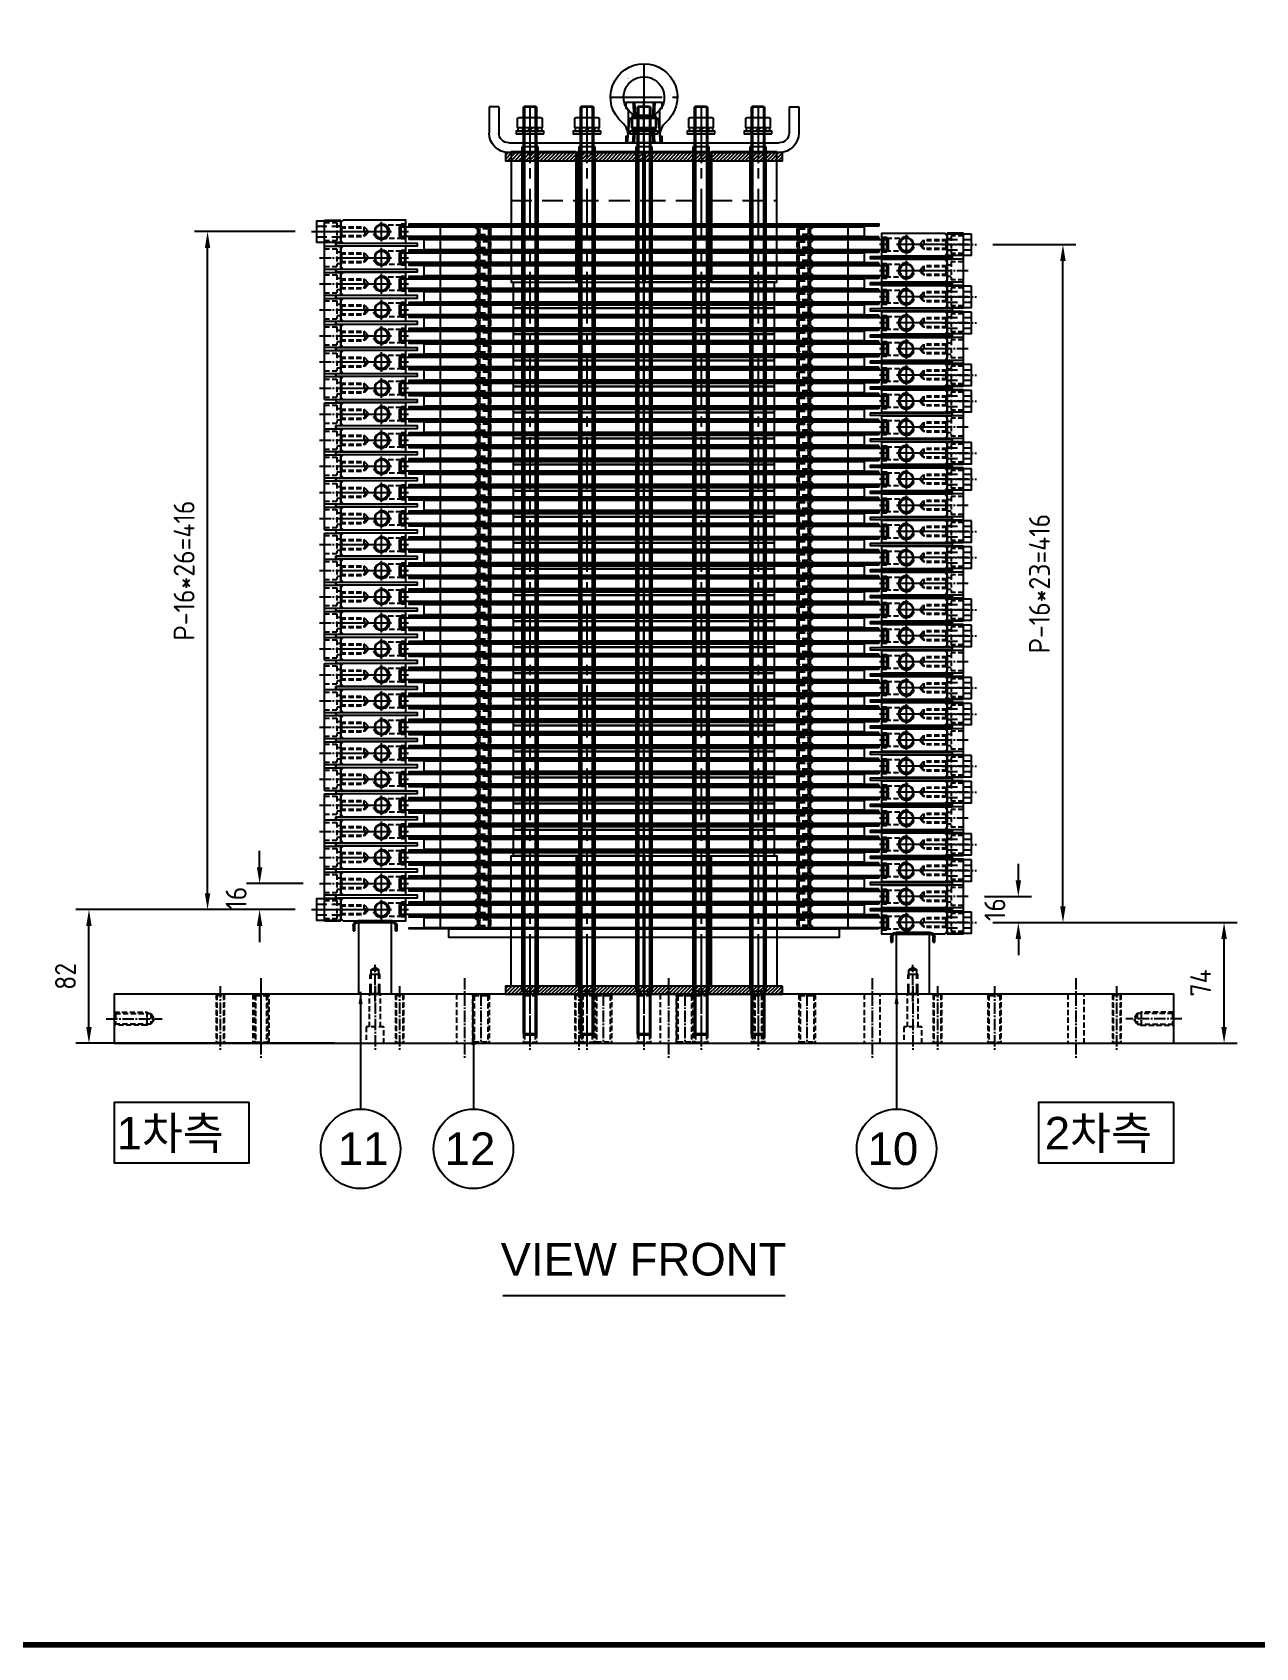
# Model space of a CAD drawing. Header units: millimetres. Extents: x 282 to 14566, y -4134 to 5341.
# Drawn here: x 2649 to 3400, y 500 to 1491 of the extents above; entities that cross this region are included whole.
import ezdxf
from ezdxf.enums import TextEntityAlignment as Align

# ---------------------------------------------------------------- set-up
doc = ezdxf.new("R2010")
doc.units = ezdxf.units.MM
for name, pattern in [('CENTER', [50.8, 31.75, -6.35, 6.35, -6.35]), ('CENTER1', [10, 7, -1, 1, -1]), ('CENTER2', [28.575, 19.05, -3.175, 3.175, -3.175]), ('HIDDEN', [9.525, 6.35, -3.175]), ('HIDDEN2', [4.7625, 3.175, -1.5875]), ('HIDDENX2', [19.05, 12.7, -6.35])]:
    doc.linetypes.add(name, pattern=pattern)
for name, color, linetype in [('______', 7, 'Continuous'), ('BOM-T', 4, 'Continuous'), ('CENTER', 1, 'CENTER'), ('FORMAT-1', 7, 'Continuous'), ('HIDDEN', 2, 'HIDDEN'), ('Text', 2, 'Continuous'), ('THIN', 3, 'Continuous')]:
    doc.layers.add(name, color=color, linetype=linetype)
doc.styles.add('arial_ttf', font='arial.ttf')
doc.styles.add('HAN', font='')
doc.styles.get("Standard").update_dxf_attribs({"font": 'ISOCP.SHX', "bigfont": 'WHGTXT.SHX'})
doc.styles.get('HAN').set_extended_font_data('GulimChe')
doc.dimstyles.new('PS-3', dxfattribs={"dimscale": 3, "dimtxt": 3.2, "dimasz": 2.5, "dimexe": 2, "dimexo": 2.5, "dimgap": 2, "dimtad": 1, "dimtoh": 1, "dimrnd": 0.05, "dimzin": 12, "dimdsep": 46, "dimtxsty": 'Standard', "dimcen": 0, "dimclrt": 2, "dimazin": 3, "dimtfac": 1, "dimtofl": 0, "dimtmove": 0, "dimatfit": 3, "dimfxl": 0, "dimtolj": 1, "dimtzin": 0, "dimarcsym": 0})
doc.dimstyles.new('PS-4', dxfattribs={"dimscale": 4, "dimtxt": 3.2, "dimasz": 2.5, "dimexe": 2, "dimexo": 2.5, "dimgap": 2, "dimtad": 1, "dimtoh": 1, "dimrnd": 0.05, "dimzin": 12, "dimdsep": 46, "dimtxsty": 'Standard', "dimcen": 0, "dimclrt": 2, "dimazin": 3, "dimtfac": 1, "dimtofl": 0, "dimtmove": 0, "dimatfit": 3, "dimfxl": 0, "dimtolj": 1, "dimtzin": 0, "dimarcsym": 0})

# ---------------------------------------------------------------- blocks, each defined once
blk = doc.blocks.new('format-2')
at = {"layer": 'FORMAT-1', "color": 7, "const_width": 0.7}
blk.add_lwpolyline([(18, 6), (18, 416), (603, 416), (603, 6)], close=True, dxfattribs=at)
at = {"style": 'HAN'}
for tag, height, p in [('MODEL-NAME', 3, (574.6, 32.53)), ('SCALE', 2.7, (509.31, 27.29)), ('PART-NAME', 3, (574.6, 27.29)), ('DRA-BY', 3, (449.22, 20.44)), ('CH-BY', 3, (465.71, 20.44)), ('APP-BY', 3, (482.2, 20.44)), ('PART-NO', 3, (574.6, 22.01)), ('관련업체명', 3, (524.09, 10.29)), ('DRA-DATE', 2.5, (449.22, 8.48)), ('CH-DATE', 2.5, (465.71, 8.48)), ('APP-DATE', 2.5, (482.2, 8.48))]:
    blk.add_attdef(tag, text='', height=height, dxfattribs=at).set_placement(p, align=Align.MIDDLE_CENTER)
blk = doc.blocks.new('*D77')
at = {"color": 0, "lineweight": -2}
for p, q in [((2810.29, 953.17), (2675.78, 953.17)), ((2683.78, 881.17), (2683.78, 943.17)), ((2834.29, 871.17), (2675.78, 871.17))]:
    blk.add_line(p, q, dxfattribs=at)
at = {"color": 0}
for points in [[(2682.12, 943.17), (2685.45, 943.17), (2683.78, 953.17)], [(2682.12, 881.17), (2685.45, 881.17), (2683.78, 871.17)]]:
    blk.add_solid(points, dxfattribs=at)
at = {"layer": 'DEFPOINTS', "color": 0}
for p in [(2683.78, 953.17), (2820.29, 953.17), (2844.29, 871.17)]:
    blk.add_point(p, dxfattribs=at)
at = {"color": 2, "insert": (2669.38, 912.17), "char_height": 12.8, "attachment_point": 5, "rotation": 90}
blk.add_mtext('\\A1;82', dxfattribs=at)
blk = doc.blocks.new('*D78')
at = {"color": 0, "lineweight": -2}
for p, q in [((2788.49, 979.17), (2788.49, 989.17)), ((2815.29, 969.17), (2780.49, 969.17)), ((2810.29, 953.17), (2780.49, 953.17)), ((2788.49, 943.17), (2788.49, 933.17))]:
    blk.add_line(p, q, dxfattribs=at)
at = {"color": 0}
for points in [[(2786.82, 979.17), (2790.16, 979.17), (2788.49, 969.17)], [(2786.82, 943.17), (2790.16, 943.17), (2788.49, 953.17)]]:
    blk.add_solid(points, dxfattribs=at)
at = {"layer": 'DEFPOINTS', "color": 0}
for p in [(2788.49, 969.17), (2825.29, 969.17), (2820.29, 953.17)]:
    blk.add_point(p, dxfattribs=at)
at = {"color": 2, "insert": (2774.09, 960.17), "char_height": 12.8, "attachment_point": 5, "rotation": 90}
blk.add_mtext('\\A1;16', dxfattribs=at)
blk = doc.blocks.new('*D79')
at = {"color": 0, "lineweight": -2}
for p, q in [((2810.29, 1369.17), (2748.56, 1369.17)), ((2756.56, 963.17), (2756.56, 1359.17)), ((2810.29, 953.17), (2748.56, 953.17))]:
    blk.add_line(p, q, dxfattribs=at)
at = {"color": 0}
for points in [[(2754.89, 1359.17), (2758.23, 1359.17), (2756.56, 1369.17)], [(2754.89, 963.17), (2758.23, 963.17), (2756.56, 953.17)]]:
    blk.add_solid(points, dxfattribs=at)
at = {"layer": 'DEFPOINTS', "color": 0}
for p in [(2756.56, 1369.17), (2820.29, 1369.17), (2820.29, 953.17)]:
    blk.add_point(p, dxfattribs=at)
at = {"color": 2, "insert": (2742.16, 1161.17), "char_height": 12.8, "attachment_point": 5, "rotation": 90}
blk.add_mtext('\\A1;P-16*26=416', dxfattribs=at)
blk = doc.blocks.new('*D80')
at = {"color": 0, "lineweight": -2}
for p, q in [((3238.29, 945.17), (3388.21, 945.17)), ((3380.21, 881.17), (3380.21, 935.17)), ((3214.29, 871.17), (3388.21, 871.17))]:
    blk.add_line(p, q, dxfattribs=at)
at = {"color": 0}
for points in [[(3378.54, 935.17), (3381.88, 935.17), (3380.21, 945.17)], [(3378.54, 881.17), (3381.88, 881.17), (3380.21, 871.17)]]:
    blk.add_solid(points, dxfattribs=at)
at = {"layer": 'DEFPOINTS', "color": 0}
for p in [(3228.29, 945.17), (3380.21, 945.17), (3204.29, 871.17)]:
    blk.add_point(p, dxfattribs=at)
at = {"color": 2, "insert": (3365.81, 908.17), "char_height": 12.8, "attachment_point": 5, "rotation": 90}
blk.add_mtext('\\A1;74', dxfattribs=at)
blk = doc.blocks.new('*D81')
at = {"color": 0, "lineweight": -2}
for p, q in [((3253.98, 971.17), (3253.98, 981.17)), ((3233.29, 961.17), (3261.98, 961.17)), ((3238.29, 945.17), (3261.98, 945.17)), ((3253.98, 935.17), (3253.98, 925.17))]:
    blk.add_line(p, q, dxfattribs=at)
at = {"color": 0}
for points in [[(3252.31, 971.17), (3255.64, 971.17), (3253.98, 961.17)], [(3252.31, 935.17), (3255.64, 935.17), (3253.98, 945.17)]]:
    blk.add_solid(points, dxfattribs=at)
at = {"layer": 'DEFPOINTS', "color": 0}
for p in [(3223.29, 961.17), (3253.98, 961.17), (3228.29, 945.17)]:
    blk.add_point(p, dxfattribs=at)
at = {"color": 2, "insert": (3239.58, 953.17), "char_height": 12.8, "attachment_point": 5, "rotation": 90}
blk.add_mtext('\\A1;16', dxfattribs=at)
blk = doc.blocks.new('*D82')
at = {"color": 0, "lineweight": -2}
for p, q in [((3238.29, 1361.17), (3289.35, 1361.17)), ((3281.35, 955.17), (3281.35, 1351.17)), ((3238.29, 945.17), (3289.35, 945.17))]:
    blk.add_line(p, q, dxfattribs=at)
at = {"color": 0}
for points in [[(3279.68, 1351.17), (3283.02, 1351.17), (3281.35, 1361.17)], [(3279.68, 955.17), (3283.02, 955.17), (3281.35, 945.17)]]:
    blk.add_solid(points, dxfattribs=at)
at = {"layer": 'DEFPOINTS', "color": 0}
for p in [(3228.29, 1361.17), (3281.35, 1361.17), (3228.29, 945.17)]:
    blk.add_point(p, dxfattribs=at)
at = {"color": 2, "insert": (3266.95, 1153.17), "char_height": 12.8, "attachment_point": 5, "rotation": 90}
blk.add_mtext('\\A1;P-16*23=416', dxfattribs=at)
blk = doc.blocks.new('A$C17942F14')
at = {"color": 1}
for p, q in [((-282, 6), (-282, 0)), ((-260.01, 6), (-260.01, 0)), ((-10, 6), (-10, 0))]:
    blk.add_line(p, q, dxfattribs=at)
at = {"color": 1, "linetype": 'CENTER2'}
blk.add_line((-135, 9), (-135, -3), dxfattribs=at)
at = {"color": 1}
blk.add_lwpolyline([(-285, 6), (0, 6), (0, 0), (-285, 0)], close=True, dxfattribs=at)
at = {"color": 2, "linetype": 'HIDDEN2'}
for points in [[(-239, 0), (-237, 2), (-237, 4), (-239, 6)], [(-31, 0), (-33, 2), (-33, 4), (-31, 6)]]:
    blk.add_lwpolyline(points, dxfattribs=at)
blk = doc.blocks.new('A$C41972801')
at = {"color": 2, "linetype": 'HIDDEN2'}
for p, q in [((-3, 40), (-3, 25.8)), ((-2.4, 40), (-2.4, 25)), ((2.4, 40), (2.4, 25)), ((3, 40), (3, 25.8)), ((-3, 25.8), (3, 25.8)), ((-2.4, 25.41), (-3, 25.8)), ((2.4, 25), (-2.4, 25)), ((0, 23), (-2.4, 25)), ((2.4, 25), (0, 23)), ((2.4, 25.41), (3, 25.8)), ((-4, 3), (-4, 15)), ((4, 15), (4, 3)), ((-4.5, 0), (-4.5, 3)), ((-4.5, 3), (-4, 3)), ((4, 3), (4.5, 3)), ((4.5, 0), (4.5, 3))]:
    blk.add_line(p, q, dxfattribs=at)
at = {"color": 1, "linetype": 'CENTER'}
blk.add_line((0, 41.66), (0, -1.57), dxfattribs=at)
at = {"color": 1}
for p, q in [((-4, 3), (-4, 0)), ((4, 3), (-4, 3)), ((3.1, 4), (-3.1, 4)), ((-3.1, 4), (-3.1, 3)), ((3.1, 4), (3.1, 3)), ((4, 3), (4, 0))]:
    blk.add_line(p, q, dxfattribs=at)
blk.add_lwpolyline([(7, 38.5), (7, 0), (-7, 0), (-7, 38.5), (-5.5, 40), (5.5, 40)], close=True, dxfattribs=at)
at = {"color": 2}
for points in [[(3, 40), (-3, 40)], [(3, 40), (2.4, 39.4), (-2.4, 39.4), (-3, 40)]]:
    blk.add_lwpolyline(points, dxfattribs=at)
blk.add_circle((0, 15), 4.37)
at = {"color": 1}
blk.add_circle((0, 15), 4, dxfattribs=at)
at = {"layer": 'CENTER'}
for p, q in [((0, 21.08), (0, 8.92)), ((6.08, 15), (-6.08, 15))]:
    blk.add_line(p, q, dxfattribs=at)
at = {"layer": 'THIN'}
blk.add_arc((0, 15), 4.86, 165, 75, dxfattribs=at)
blk = doc.blocks.new('A$C1FA252AE')
at = {"color": 2, "linetype": 'HIDDEN2'}
for points in [[(-95.7, 6), (-100.3, 6, 0.414214), (-102, 4.3), (-102, 1.7, 0.414214), (-100.3, 0), (-95.7, 0, 0.414214), (-94, 1.7), (-94, 4.3, 0.414214)], [(-95.7, 4.8), (-100.3, 4.8, 0.414214), (-100.8, 4.3), (-100.8, 1.7, 0.414214), (-100.3, 1.2), (-95.7, 1.2, 0.414214), (-95.2, 1.7), (-95.2, 4.3, 0.414214)], [(95.7, 6), (100.3, 6, -0.414214), (102, 4.3), (102, 1.7, -0.414214), (100.3, 0), (95.7, 0, -0.414214), (94, 1.7), (94, 4.3, -0.414214)], [(95.7, 4.8), (100.3, 4.8, -0.414214), (100.8, 4.3), (100.8, 1.7, -0.414214), (100.3, 1.2), (95.7, 1.2, -0.414214), (95.2, 1.7), (95.2, 4.3, -0.414214)]]:
    blk.add_lwpolyline(points, format="xyb", close=True, dxfattribs=at)
at = {"rotation": 270}
blk.add_blockref('A$C41972801', (146, 3), dxfattribs=at)
at = {"xscale": -1}
blk.add_blockref('A$C17942F14', (-135, 0), dxfattribs=at)
blk = doc.blocks.new('A$C5B4D3F0B')
at = {"color": 2, "linetype": 'HIDDEN'}
for p, q in [((-86.5, 0), (-86.5, -0.25)), ((86.5, 0), (86.5, -0.25))]:
    blk.add_line(p, q, dxfattribs=at)
at = {"color": 1, "linetype": 'CENTER1'}
blk.add_line((0, -5.25), (0, 5), dxfattribs=at)
at = {"color": 3}
blk.add_lwpolyline([(-144, -0.25), (144, -0.25), (144, 0), (-144, 0), (-144, -0.25)], dxfattribs=at)
blk = doc.blocks.new('A$C15F01352')
for name, p in [('A$C5B4D3F0B', (-161, 4.75)), ('A$C5B4D3F0B', (-161, 4.5)), ('A$C5B4D3F0B', (-161, 4.25)), ('A$C5B4D3F0B', (-161, 4)), ('A$C5B4D3F0B', (-161, 3.75)), ('A$C5B4D3F0B', (-161, 3.5)), ('A$C5B4D3F0B', (-161, -3.75)), ('A$C5B4D3F0B', (-161, -4)), ('A$C5B4D3F0B', (-161, -4.25)), ('A$C5B4D3F0B', (-161, -4.5)), ('A$C1FA252AE', (-161, -3))]:
    blk.add_blockref(name, p)
at = {"xscale": -1, "rotation": 180}
for p in [(-161, -3.5), (-161, -3.75)]:
    blk.add_blockref('A$C5B4D3F0B', p, dxfattribs=at)
at = {"xscale": -1}
blk.add_blockref('A$C1FA252AE', (-161, -11), dxfattribs=at)
blk = doc.blocks.new('VSRE5YDR6U6FT7')
at = {"layer": '______'}
for p, q in [((-69797.79, -60918.03), (-69789.79, -60918.28)), ((-69772.79, -60918.03), (-69780.79, -60918.28)), ((-69797.79, -60929.47), (-69789.79, -60929.22)), ((-69772.79, -60929.47), (-69780.79, -60929.22))]:
    blk.add_line(p, q, dxfattribs=at)
for points in [[(-69792.29, -60933.25, 0.414214), (-69793.79, -60934.75), (-69797.79, -60934.75), (-69797.79, -60912.75), (-69793.79, -60912.75, 0.414214), (-69792.29, -60914.25), (-69778.29, -60914.25, 0.414214), (-69776.79, -60912.75), (-69772.79, -60912.75), (-69772.79, -60934.75), (-69776.79, -60934.75, 0.414214), (-69778.29, -60933.25)], [(-69789.54, -60930.75, -0.414214), (-69789.79, -60930.5), (-69789.79, -60917, -0.414214), (-69789.54, -60916.75), (-69781.04, -60916.75, -0.414214), (-69780.79, -60917), (-69780.79, -60930.5, -0.414214), (-69781.04, -60930.75)]]:
    blk.add_lwpolyline(points, format="xyb", close=True, dxfattribs=at)
at = {"layer": 'CENTER'}
blk.add_lwpolyline([(-69797.79, -60923.75), (-69789.79, -60923.75), (-69780.79, -60923.75), (-69772.79, -60923.75)], dxfattribs=at)
at = {"layer": 'THIN'}
for p, q in [((-69797.79, -60917.17), (-69789.79, -60917.42)), ((-69772.79, -60917.17), (-69780.79, -60917.42)), ((-69797.79, -60930.33), (-69789.79, -60930.08)), ((-69772.79, -60930.33), (-69780.79, -60930.08))]:
    blk.add_line(p, q, dxfattribs=at)
blk = doc.blocks.new('A$C494540A3')
blk.add_line((-8.69, 15), (8.69, 15))
blk.add_lwpolyline([(9.67, 3.79, -0.220964), (13.22, 12.33, 2.735622), (-13.22, 12.33, -0.220964), (-9.67, 3.79)], format="xyb")
blk.add_lwpolyline([(5, 16.54), (-5, 16.54), (-8.69, 15), (-10, 0), (10, 0), (8.69, 15)], close=True)
blk.add_arc((0, 28), 12.5, 293.57165, 246.42835)
at = {"layer": 'CENTER'}
for p, q in [((0, 48.5), (0, 0)), ((20.5, 28), (-20.5, 28))]:
    blk.add_line(p, q, dxfattribs=at)
at = {"layer": 'BOM-T', "color": 4}
blk.add_text('M10', height=0.6, rotation=270, dxfattribs=at).set_placement((9.7, 40.5), align=Align.MIDDLE_LEFT)
blk = doc.blocks.new('A$C5A6555AC')
at = {"color": 3}
for p, q in [((-135.82, 44.49, 0), (-141.82, 44.49, 0)), ((-141.82, 44.49, 0), (-141.82, 28.49, 0)), ((-135.82, 44.49, 0), (-135.82, 28.49, 0)), ((42.18, 44.49, 0), (48.18, 44.49, 0)), ((42.18, 44.49, 0), (42.18, 28.49, 0)), ((48.18, 44.49, 0), (48.18, 28.49, 0)), ((36.18, 22.49, 0), (-129.82, 22.49, 0)), ((36.18, 16.49, 0), (-129.82, 16.49, 0))]:
    blk.add_line(p, q, dxfattribs=at)
at = {"color": 1, "linetype": 'CENTER2', "ltscale": 0.2}
for p, q in [((-116.82, 28.99, 0), (-116.82, 9.99, 0)), ((-81.82, 28.99, 0), (-81.82, 9.99, 0)), ((-46.82, 28.99, 0), (-46.82, 9.99, 0)), ((-11.82, 28.99, 0), (-11.82, 9.99, 0)), ((23.18, 28.99, 0), (23.18, 9.99, 0))]:
    blk.add_line(p, q, dxfattribs=at)
at = {"color": 3}
for centre, radius, start, end in [((-129.82, 28.49, 0), 12, 180, 270), ((-129.82, 28.49, 0), 6, 180, 270), ((36.18, 28.49, 0), 6, 270, 0), ((36.18, 28.49, 0), 12, 270, 0)]:
    blk.add_arc(centre, radius, start, end, dxfattribs=at)
blk.add_blockref('A$C494540A3', (-46.82, 22.49, 0))
at = {"layer": '______', "xscale": -1, "rotation": 270}
blk.add_blockref('VSRE5YDR6U6FT7', (60876.93, 69820.28, 0), dxfattribs=at)
blk = doc.blocks.new('45rct3w4atw45yt')
for p, q in [((19853.63, -23915.34), (19853.63, -23912.34)), ((19854.63, -23915.34), (19853.63, -23915.34)), ((19854.63, -23915.34), (19854.63, -23912.34)), ((19856.63, -23909.34), (19877.63, -23909.34)), ((19856.63, -23910.34), (19877.63, -23910.34)), ((19879.63, -23912.34), (19879.63, -23915.34)), ((19880.63, -23915.34), (19879.63, -23915.34)), ((19880.63, -23912.34), (19880.63, -23915.34))]:
    blk.add_line(p, q)
for centre, radius, start, end in [((19856.63, -23912.34), 3, 90, 180), ((19856.63, -23912.34), 2, 90, 180), ((19877.63, -23912.34), 3, 0, 90), ((19877.63, -23912.34), 2, 0, 90)]:
    blk.add_arc(centre, radius, start, end)
blk = doc.blocks.new('A$C1CBC2C1F')
at = {"color": 2}
for p, q in [((0, 37), (-20, 37)), ((-20, 37), (-20, 0)), ((0, 0), (0, 37)), ((-20, 0), (0, 0))]:
    blk.add_line(p, q, dxfattribs=at)
at = {"color": 2, "linetype": 'HIDDEN'}
for p, q in [((-12.4, 12.59), (-13, 12.2)), ((-13, 0), (-13, 12.2)), ((-13, 12.2), (-7, 12.2)), ((-10, 16.52), (-12.4, 15)), ((-12.4, 0), (-12.4, 15)), ((-7.6, 15), (-12.4, 15)), ((-7.6, 15), (-10, 16.52)), ((-7.6, 0), (-7.6, 15)), ((-7.6, 12.59), (-7, 12.2)), ((-7, 0), (-7, 12.2))]:
    blk.add_line(p, q, dxfattribs=at)
for points in [[(-7, 0), (-7.6, 0.6), (-12.4, 0.6), (-13, 0)], [(-7, 0), (-13, 0)]]:
    blk.add_lwpolyline(points, dxfattribs=at)
at = {"layer": 'CENTER', "linetype": 'CENTER1'}
blk.add_line((-10, -4.36), (-10, 18.05), dxfattribs=at)
blk = doc.blocks.new('A$C063B4F03')
at = {"color": 2}
for p, q in [((0, 44), (-20, 44)), ((-20, 44), (-20, 0)), ((0, 0), (0, 44)), ((-20, 0), (0, 0))]:
    blk.add_line(p, q, dxfattribs=at)
at = {"color": 2, "linetype": 'HIDDEN'}
for p, q in [((-12.4, 12.59), (-13, 12.2)), ((-13, 0), (-13, 12.2)), ((-13, 12.2), (-7, 12.2)), ((-10, 16.52), (-12.4, 15)), ((-12.4, 0), (-12.4, 15)), ((-7.6, 15), (-12.4, 15)), ((-7.6, 15), (-10, 16.52)), ((-7.6, 0), (-7.6, 15)), ((-7.6, 12.59), (-7, 12.2)), ((-7, 0), (-7, 12.2))]:
    blk.add_line(p, q, dxfattribs=at)
for points in [[(-7, 0), (-7.6, 0.6), (-12.4, 0.6), (-13, 0)], [(-7, 0), (-13, 0)]]:
    blk.add_lwpolyline(points, dxfattribs=at)
at = {"layer": 'CENTER', "linetype": 'CENTER1'}
blk.add_line((-10, -4.36), (-10, 18.05), dxfattribs=at)
blk = doc.blocks.new('A$C5B56255D')
at = {"color": 1, "linetype": 'CENTER1'}
blk.add_line((18, 0), (-3, 0), dxfattribs=at)
at = {"color": 2, "linetype": 'HIDDEN'}
for p, q in [((15, 3.25), (0, 3.25)), ((15, -3.25), (0, -3.25))]:
    blk.add_line(p, q, dxfattribs=at)
at = {"color": 1}
blk.add_lwpolyline([(0, 6.5), (15, 6.5), (15, -6.5), (0, -6.5), (0, 6.5)], dxfattribs=at)
blk = doc.blocks.new('A$C2EB24914')
at = {"color": 6}
for p, q in [((10, 23), (0, 23)), ((0, 9), (0, 23)), ((10, -7), (10, 23)), ((3, 9), (0, 9)), ((0, -7), (0, 7)), ((10, 7), (0, 7)), ((0, 7), (3, 7)), ((3, 7), (3, 9)), ((10, -7), (0, -7))]:
    blk.add_line(p, q, dxfattribs=at)
at = {"color": 2, "linetype": 'HIDDEN2'}
for p, q in [((2.5, 21.5), (2.5, 10.5)), ((10, 21.5), (2.5, 21.5)), ((2.5, 19.5), (0, 19.5)), ((2.5, 12.5), (0, 12.5)), ((10, 10.5), (2.5, 10.5)), ((2.5, 3.5), (0, 3.5)), ((2.5, 5.5), (2.5, -5.5)), ((10, 5.5), (2.5, 5.5)), ((2.5, -3.5), (0, -3.5)), ((10, -5.5), (2.5, -5.5))]:
    blk.add_line(p, q, dxfattribs=at)
at = {"color": 1, "linetype": 'CENTER1'}
for p, q in [((13, 16), (-3, 16)), ((13, 0), (-3, 0))]:
    blk.add_line(p, q, dxfattribs=at)
blk = doc.blocks.new('A$C5BDA4E21')
at = {"color": 1, "linetype": 'CENTER2'}
blk.add_line((0, 0), (0, 512), dxfattribs=at)
at = {"color": 2, "linetype": 'HIDDENX2'}
for p, q in [((-41.5, 482), (-81.5, 482)), ((-0.5, 482), (-40.5, 482)), ((40.5, 482), (0.5, 482)), ((81.5, 482), (41.5, 482)), ((-41.5, 30), (-81.5, 30)), ((-0.5, 30), (-40.5, 30)), ((40.5, 30), (0.5, 30)), ((81.5, 30), (41.5, 30))]:
    blk.add_line(p, q, dxfattribs=at)
at = {"color": 250}
for points in [[(-81.5, 512), (-41.5, 512), (-41.5, 432), (-81.5, 432)], [(-40.5, 512), (-0.5, 512), (-0.5, 432), (-40.5, 432)], [(0.5, 512), (40.5, 512), (40.5, 432), (0.5, 432)], [(41.5, 512), (81.5, 512), (81.5, 432), (41.5, 432)], [(-80, 432), (0, 432), (0, 416), (-80, 416)], [(80, 432), (0, 432), (0, 416), (80, 416)], [(-80, 416), (0, 416), (0, 400), (-80, 400)], [(80, 416), (0, 416), (0, 400), (80, 400)], [(-80, 400), (0, 400), (0, 384), (-80, 384)], [(80, 400), (0, 400), (0, 384), (80, 384)], [(-80, 384), (0, 384), (0, 368), (-80, 368)], [(80, 384), (0, 384), (0, 368), (80, 368)], [(-80, 368), (0, 368), (0, 352), (-80, 352)], [(80, 368), (0, 368), (0, 352), (80, 352)], [(-80, 352), (0, 352), (0, 336), (-80, 336)], [(80, 352), (0, 352), (0, 336), (80, 336)], [(-80, 336), (0, 336), (0, 320), (-80, 320)], [(80, 336), (0, 336), (0, 320), (80, 320)], [(-80, 320), (0, 320), (0, 304), (-80, 304)], [(80, 320), (0, 320), (0, 304), (80, 304)], [(-80, 304), (0, 304), (0, 288), (-80, 288)], [(80, 304), (0, 304), (0, 288), (80, 288)], [(-80, 288), (0, 288), (0, 272), (-80, 272)], [(80, 288), (0, 288), (0, 272), (80, 272)], [(-80, 272), (0, 272), (0, 256), (-80, 256)], [(80, 272), (0, 272), (0, 256), (80, 256)], [(-80, 256), (0, 256), (0, 240), (-80, 240)], [(80, 256), (0, 256), (0, 240), (80, 240)], [(-80, 240), (0, 240), (0, 224), (-80, 224)], [(80, 240), (0, 240), (0, 224), (80, 224)], [(-80, 224), (0, 224), (0, 208), (-80, 208)], [(80, 224), (0, 224), (0, 208), (80, 208)], [(-80, 208), (0, 208), (0, 192), (-80, 192)], [(80, 208), (0, 208), (0, 192), (80, 192)], [(-80, 192), (0, 192), (0, 176), (-80, 176)], [(80, 192), (0, 192), (0, 176), (80, 176)], [(-80, 176), (0, 176), (0, 160), (-80, 160)], [(80, 176), (0, 176), (0, 160), (80, 160)], [(-80, 160), (0, 160), (0, 144), (-80, 144)], [(80, 160), (0, 160), (0, 144), (80, 144)], [(-80, 144), (0, 144), (0, 128), (-80, 128)], [(80, 144), (0, 144), (0, 128), (80, 128)], [(-80, 128), (0, 128), (0, 112), (-80, 112)], [(80, 128), (0, 128), (0, 112), (80, 112)], [(-80, 112), (0, 112), (0, 96), (-80, 96)], [(80, 112), (0, 112), (0, 96), (80, 96)], [(-80, 96), (0, 96), (0, 80), (-80, 80)], [(80, 96), (0, 96), (0, 80), (80, 80)], [(-81.5, 0), (-41.5, 0), (-41.5, 80), (-81.5, 80)], [(-40.5, 0), (-0.5, 0), (-0.5, 80), (-40.5, 80)], [(0.5, 0), (40.5, 0), (40.5, 80), (0.5, 80)], [(41.5, 0), (81.5, 0), (81.5, 80), (41.5, 80)]]:
    blk.add_lwpolyline(points, close=True, dxfattribs=at)
blk = doc.blocks.new('A$C0D8E1CFE')
for p, q in [((-4, 21.82), (4, 21.82)), ((5.63, 15.6), (-5.63, 15.6)), ((-3.75, 15.02), (-3.75, 9.1)), ((3.75, 15.02), (3.75, 9.1)), ((-4.2, 5.5), (-4.2, 7.1)), ((-1.57, 9.1), (0.43, 7.1)), ((-0.43, 9.1), (1.57, 7.1)), ((4.2, 5.5), (4.2, 7.1)), ((-4, -546.82), (4, -546.82))]:
    blk.add_line(p, q)
at = {"color": 8}
for p, q in [((-5, -520.5), (-5, -2.5)), ((-5, -2.5), (5, -2.5)), ((5, -2.5), (5, -520.5)), ((5, -520.5), (-5, -520.5))]:
    blk.add_line(p, q, dxfattribs=at)
at = {"color": 2, "linetype": 'HIDDENX2'}
for p, q in [((-4, -520.5), (-4, -2.5)), ((4, -2.5), (4, -520.5))]:
    blk.add_line(p, q, dxfattribs=at)
blk.add_lwpolyline([(-3.32, 22.5), (-4, 21.82), (-4, -546.82), (-3.32, -547.5), (3.32, -547.5), (4, -546.82), (4, 21.82), (3.32, 22.5)], close=True)
blk.add_lwpolyline([(7.51, 9.1), (7.51, 15.02, 0.309401), (3.75, 15.02, 0.154701), (-3.75, 15.02, 0.309401), (-7.51, 15.02), (-7.51, 9.1), (7.51, 9.1)], format="xyb")
for points in [[(-8.5, 5.5), (-8.5, 7.1), (8.5, 7.1), (8.5, 5.5), (-8.5, 5.5)], [(7.3, 9.1), (7.3, 7.1), (-7.3, 7.1), (-7.3, 9.1), (7.3, 9.1)]]:
    blk.add_lwpolyline(points)
at = {"layer": 'CENTER'}
blk.add_line((0, 22.5), (0, -547.5), dxfattribs=at)
at = {"layer": 'HIDDEN'}
for p, q in [((-4.6, 9.1), (-4.6, 7.1)), ((4.6, 9.1), (4.6, 7.1))]:
    blk.add_line(p, q, dxfattribs=at)
at = {"layer": 'THIN'}
for p, q in [((-3.32, 22.5), (-3.32, -547.5)), ((3.32, 22.5), (3.32, -547.5))]:
    blk.add_line(p, q, dxfattribs=at)
blk = doc.blocks.new('A$C016E0C57')
at = {"color": 6, "linetype": 'HIDDEN2'}
for p, q in [((-210, 30), (-210, 0)), ((-200, 30), (-200, 0)), ((-135, 30), (-135, 0)), ((-125, 30), (-125, 0)), ((-85, 30), (-85, 0)), ((-75, 30), (-75, 0)), ((-10, 30), (-10, 0)), ((0, 30), (0, 0)), ((-209.19, 29.19), (-209.19, 0.81)), ((-200.81, 29.19), (-200.81, 0.81)), ((-134.19, 29.19), (-134.19, 0.81)), ((-125.81, 29.19), (-125.81, 0.81)), ((-84.19, 29.19), (-84.19, 0.81)), ((-75.81, 29.19), (-75.81, 0.81)), ((-9.19, 29.19), (-9.19, 0.81)), ((-0.81, 29.19), (-0.81, 0.81))]:
    blk.add_line(p, q, dxfattribs=at)
at = {"color": 6, "linetype": 'CENTER1'}
for p, q in [((-205, 30), (-205, 0)), ((-130, 30), (-130, 0)), ((-80, 30), (-80, 0)), ((-5, 30), (-5, 0))]:
    blk.add_line(p, q, dxfattribs=at)
at = {"color": 6, "linetype": 'HIDDEN2'}
for points in [[(-210, 30), (-209.19, 29.19), (-200.81, 29.19), (-200, 30)], [(-135, 30), (-134.19, 29.19), (-125.81, 29.19), (-125, 30)], [(-85, 30), (-84.19, 29.19), (-75.81, 29.19), (-75, 30)], [(-10, 30), (-9.19, 29.19), (-0.81, 29.19), (0, 30)], [(-210, 0), (-209.19, 0.81), (-200.81, 0.81), (-200, 0)], [(-135, 0), (-134.19, 0.81), (-125.81, 0.81), (-125, 0)], [(-85, 0), (-84.19, 0.81), (-75.81, 0.81), (-75, 0)], [(-10, 0), (-9.19, 0.81), (-0.81, 0.81), (0, 0)]]:
    blk.add_lwpolyline(points, dxfattribs=at)
blk = doc.blocks.new('A$C18A66716')
at = {"color": 251, "linetype": 'HIDDEN2'}
for p, q in [((-458, 30), (-458, 0)), ((-450, 30), (-450, 0)), ((-293, 30), (-293, 0)), ((-285, 30), (-285, 0)), ((-258, 30), (-258, 0)), ((-250, 30), (-250, 0)), ((-223, 30), (-223, 0)), ((-215, 30), (-215, 0)), ((-188, 30), (-188, 0)), ((-180, 30), (-180, 0)), ((-153, 30), (-153, 0)), ((-145, 30), (-145, 0)), ((-8, 30), (-8, 0)), ((0, 30), (0, 0)), ((-457.32, 29.32), (-457.32, 0.68)), ((-450.68, 29.32), (-450.68, 0.68)), ((-292.32, 29.32), (-292.32, 0.68)), ((-285.68, 29.32), (-285.68, 0.68)), ((-257.32, 29.32), (-257.32, 0.68)), ((-250.68, 29.32), (-250.68, 0.68)), ((-222.32, 29.32), (-222.32, 0.68)), ((-215.68, 29.32), (-215.68, 0.68)), ((-187.32, 29.32), (-187.32, 0.68)), ((-180.68, 29.32), (-180.68, 0.68)), ((-152.32, 29.32), (-152.32, 0.68)), ((-145.68, 29.32), (-145.68, 0.68)), ((-7.32, 29.32), (-7.32, 0.68)), ((-0.68, 29.32), (-0.68, 0.68))]:
    blk.add_line(p, q, dxfattribs=at)
at = {"color": 251, "linetype": 'CENTER1'}
for p, q in [((-454, 35), (-454, -5)), ((-289, 35), (-289, -5)), ((-254, 35), (-254, -5)), ((-219, 35), (-219, -5)), ((-184, 35), (-184, -5)), ((-149, 35), (-149, -5)), ((-4, 35), (-4, -5))]:
    blk.add_line(p, q, dxfattribs=at)
at = {"color": 251, "linetype": 'HIDDEN2'}
for points in [[(-458, 30), (-457.32, 29.32), (-450.68, 29.32), (-450, 30)], [(-293, 30), (-292.32, 29.32), (-285.68, 29.32), (-285, 30)], [(-258, 30), (-257.32, 29.32), (-250.68, 29.32), (-250, 30)], [(-223, 30), (-222.32, 29.32), (-215.68, 29.32), (-215, 30)], [(-188, 30), (-187.32, 29.32), (-180.68, 29.32), (-180, 30)], [(-153, 30), (-152.32, 29.32), (-145.68, 29.32), (-145, 30)], [(-8, 30), (-7.32, 29.32), (-0.68, 29.32), (0, 30)], [(-458, 0), (-457.32, 0.68), (-450.68, 0.68), (-450, 0)], [(-293, 0), (-292.32, 0.68), (-285.68, 0.68), (-285, 0)], [(-258, 0), (-257.32, 0.68), (-250.68, 0.68), (-250, 0)], [(-223, 0), (-222.32, 0.68), (-215.68, 0.68), (-215, 0)], [(-188, 0), (-187.32, 0.68), (-180.68, 0.68), (-180, 0)], [(-153, 0), (-152.32, 0.68), (-145.68, 0.68), (-145, 0)], [(-8, 0), (-7.32, 0.68), (-0.68, 0.68), (0, 0)]]:
    blk.add_lwpolyline(points, dxfattribs=at)
blk = doc.blocks.new('A$C6044187A')
at = {"color": 1, "linetype": 'CENTER1'}
for p, q in [((-560, 40), (-560, -10)), ((-435, 40), (-435, -10)), ((-310, 40), (-310, -10)), ((-185, 40), (-185, -10)), ((-60, 40), (-60, -10)), ((-585, 35), (-585, -5)), ((-490, 35), (-490, -5)), ((-475, 35), (-475, -5)), ((-365, 35), (-365, -5)), ((-255, 35), (-255, -5)), ((-160, 35), (-160, -5)), ((-145, 35), (-145, -5)), ((-35, 35), (-35, -5)), ((-655, 15), (-620.58, 15)), ((5, 15), (-29.42, 15))]:
    blk.add_line(p, q, dxfattribs=at)
at = {"linetype": 'HIDDEN2'}
for p, q in [((-587.5, 30), (-587.5, 0)), ((-582.5, 30), (-582.5, 0)), ((-565, 30), (-565, 0)), ((-493.3, 10), (-493.3, 30)), ((-486.7, 10), (-486.7, 30)), ((-477.5, 30), (-477.5, 0)), ((-472.5, 30), (-472.5, 0)), ((-440, 30), (-440, 0)), ((-367.5, 30), (-367.5, 0)), ((-362.5, 30), (-362.5, 0)), ((-315, 30), (-315, 0)), ((-257.5, 30), (-257.5, 0)), ((-252.5, 30), (-252.5, 0)), ((-190, 30), (-190, 0)), ((-163.3, 10), (-163.3, 30)), ((-156.7, 10), (-156.7, 30)), ((-147.5, 30), (-147.5, 0)), ((-142.5, 30), (-142.5, 0)), ((-65, 30), (-65, 0)), ((-37.5, 30), (-37.5, 0)), ((-32.5, 30), (-32.5, 0)), ((-587.07, 29.57), (-587.07, 0.43)), ((-582.93, 29.57), (-582.93, 0.43)), ((-477.07, 29.57), (-477.07, 0.43)), ((-472.93, 29.57), (-472.93, 0.43)), ((-367.07, 29.57), (-367.07, 0.43)), ((-362.93, 29.57), (-362.93, 0.43)), ((-257.07, 29.57), (-257.07, 0.43)), ((-252.93, 29.57), (-252.93, 0.43)), ((-147.07, 29.57), (-147.07, 0.43)), ((-142.93, 29.57), (-142.93, 0.43)), ((-37.07, 29.57), (-37.07, 0.43)), ((-32.93, 29.57), (-32.93, 0.43)), ((-630, 19), (-630, 11)), ((-627.5, 18.32), (-627.5, 11.68)), ((-22.5, 18.32), (-22.5, 11.68)), ((-20, 19), (-20, 11))]:
    blk.add_line(p, q, dxfattribs=at)
at = {"color": 2, "ltscale": 10}
blk.add_lwpolyline([(-650, 0), (0, 0), (0, 30), (-650, 30)], close=True, dxfattribs=at)
at = {"linetype": 'HIDDEN2'}
for points in [[(-587.5, 30), (-587.07, 29.57), (-582.93, 29.57), (-582.5, 30)], [(-555, 0), (-555, 30)], [(-477.5, 30), (-477.07, 29.57), (-472.93, 29.57), (-472.5, 30)], [(-430, 0), (-430, 30)], [(-367.5, 30), (-367.07, 29.57), (-362.93, 29.57), (-362.5, 30)], [(-305, 0), (-305, 30)], [(-257.5, 30), (-257.07, 29.57), (-252.93, 29.57), (-252.5, 30)], [(-180, 0), (-180, 30)], [(-147.5, 30), (-147.07, 29.57), (-142.93, 29.57), (-142.5, 30)], [(-55, 0), (-55, 30)], [(-37.5, 30), (-37.07, 29.57), (-32.93, 29.57), (-32.5, 30)], [(-650, 19), (-630, 19), (-628.83, 18.32)], [(-650, 19), (-649.32, 18.32), (-649.32, 11.68), (-650, 11)], [(-628.83, 11.68), (-630, 11), (-650, 11)], [(-649.32, 18.32), (-627.5, 18.32), (-625.58, 15), (-627.5, 11.68), (-649.32, 11.68)], [(-484.5, 0), (-484.5, 10), (-495.5, 10), (-495.5, 0)], [(-154.5, 0), (-154.5, 10), (-165.5, 10), (-165.5, 0)], [(-0.68, 18.32), (-22.5, 18.32), (-24.42, 15), (-22.5, 11.68), (-0.68, 11.68)], [(0, 19), (-20, 19), (-21.17, 18.32)], [(-21.17, 11.68), (-20, 11), (0, 11)], [(0, 19), (-0.68, 18.32), (-0.68, 11.68), (0, 11)], [(-587.5, 0), (-587.07, 0.43), (-582.93, 0.43), (-582.5, 0)], [(-477.5, 0), (-477.07, 0.43), (-472.93, 0.43), (-472.5, 0)], [(-367.5, 0), (-367.07, 0.43), (-362.93, 0.43), (-362.5, 0)], [(-257.5, 0), (-257.07, 0.43), (-252.93, 0.43), (-252.5, 0)], [(-147.5, 0), (-147.07, 0.43), (-142.93, 0.43), (-142.5, 0)], [(-37.5, 0), (-37.07, 0.43), (-32.93, 0.43), (-32.5, 0)]]:
    blk.add_lwpolyline(points, dxfattribs=at)
for name, p in [('A$C18A66716', (-106, 0)), ('A$C016E0C57', (-220, 0))]:
    blk.add_blockref(name, p)

msp = doc.modelspace()

# ---------------------------------------------------------------- hatches: boundary and pattern name
h = msp.add_hatch()
h.set_pattern_fill('ANSI31', color=252, scale=0.5)
h.set_pattern_definition([(45, (2812.4265, -1250.0725), (-1.122532, 1.122532), [])])
h.paths.add_polyline_path([(3109.294, 1417.674), (2939.294, 1417.674), (2939.294, 1412.674), (3109.294, 1412.674)])
h = msp.add_hatch()
h.set_pattern_fill('ANSI31', color=252, scale=0.5)
h.set_pattern_definition([(45, (2812.4265, -1761.5725), (-1.122532, 1.122532), [])])
h.paths.add_polyline_path([(3109.294, 906.174), (2939.294, 906.174), (2939.294, 901.174), (3109.294, 901.174)])

# ---------------------------------------------------------------- linework, layer by layer
msp.add_line((3110.969, 716.114), (2937.619, 716.114))
at = {"color": 252}
for points in [[(3109.294, 1417.674), (2939.294, 1417.674), (2939.294, 1412.674), (3109.294, 1412.674), (3109.294, 1417.674)], [(3109.294, 906.174), (2939.294, 906.174), (2939.294, 901.174), (3109.294, 901.174), (3109.294, 906.174)]]:
    msp.add_lwpolyline(points, dxfattribs=at)
at = {"color": 2}
for points in [[(2835.294, 1360.424), (2885.294, 1360.424), (2885.294, 1361.924), (2835.294, 1361.924)], [(3213.294, 1352.424), (3163.294, 1352.424), (3163.294, 1353.924), (3213.294, 1353.924)], [(2835.294, 1344.424), (2885.294, 1344.424), (2885.294, 1345.924), (2835.294, 1345.924)], [(2835.294, 1328.424), (2885.294, 1328.424), (2885.294, 1329.924), (2835.294, 1329.924)], [(3213.294, 1336.424), (3163.294, 1336.424), (3163.294, 1337.924), (3213.294, 1337.924)], [(3213.294, 1320.424), (3163.294, 1320.424), (3163.294, 1321.924), (3213.294, 1321.924)], [(2835.294, 1312.424), (2885.294, 1312.424), (2885.294, 1313.924), (2835.294, 1313.924)], [(3213.294, 1304.424), (3163.294, 1304.424), (3163.294, 1305.924), (3213.294, 1305.924)], [(2835.294, 1296.424), (2885.294, 1296.424), (2885.294, 1297.924), (2835.294, 1297.924)], [(3213.294, 1288.424), (3163.294, 1288.424), (3163.294, 1289.924), (3213.294, 1289.924)], [(2835.294, 1280.424), (2885.294, 1280.424), (2885.294, 1281.924), (2835.294, 1281.924)], [(3213.294, 1272.424), (3163.294, 1272.424), (3163.294, 1273.924), (3213.294, 1273.924)], [(2835.294, 1264.424), (2885.294, 1264.424), (2885.294, 1265.924), (2835.294, 1265.924)], [(2835.294, 1248.424), (2885.294, 1248.424), (2885.294, 1249.924), (2835.294, 1249.924)], [(3213.294, 1256.424), (3163.294, 1256.424), (3163.294, 1257.924), (3213.294, 1257.924)], [(3213.294, 1240.424), (3163.294, 1240.424), (3163.294, 1241.924), (3213.294, 1241.924)], [(2835.294, 1232.424), (2885.294, 1232.424), (2885.294, 1233.924), (2835.294, 1233.924)], [(3213.294, 1224.424), (3163.294, 1224.424), (3163.294, 1225.924), (3213.294, 1225.924)], [(2835.294, 1216.424), (2885.294, 1216.424), (2885.294, 1217.924), (2835.294, 1217.924)], [(3213.294, 1208.424), (3163.294, 1208.424), (3163.294, 1209.924), (3213.294, 1209.924)], [(2835.294, 1200.424), (2885.294, 1200.424), (2885.294, 1201.924), (2835.294, 1201.924)], [(3213.294, 1192.424), (3163.294, 1192.424), (3163.294, 1193.924), (3213.294, 1193.924)], [(2835.294, 1184.424), (2885.294, 1184.424), (2885.294, 1185.924), (2835.294, 1185.924)], [(2835.294, 1168.424), (2885.294, 1168.424), (2885.294, 1169.924), (2835.294, 1169.924)], [(3213.294, 1176.424), (3163.294, 1176.424), (3163.294, 1177.924), (3213.294, 1177.924)], [(3213.294, 1160.424), (3163.294, 1160.424), (3163.294, 1161.924), (3213.294, 1161.924)], [(2835.294, 1152.424), (2885.294, 1152.424), (2885.294, 1153.924), (2835.294, 1153.924)], [(3213.294, 1144.424), (3163.294, 1144.424), (3163.294, 1145.924), (3213.294, 1145.924)], [(2835.294, 1136.424), (2885.294, 1136.424), (2885.294, 1137.924), (2835.294, 1137.924)], [(2835.294, 1120.424), (2885.294, 1120.424), (2885.294, 1121.924), (2835.294, 1121.924)], [(3213.294, 1128.424), (3163.294, 1128.424), (3163.294, 1129.924), (3213.294, 1129.924)], [(3213.294, 1112.424), (3163.294, 1112.424), (3163.294, 1113.924), (3213.294, 1113.924)], [(2835.294, 1104.424), (2885.294, 1104.424), (2885.294, 1105.924), (2835.294, 1105.924)], [(3213.294, 1096.424), (3163.294, 1096.424), (3163.294, 1097.924), (3213.294, 1097.924)], [(2835.294, 1088.424), (2885.294, 1088.424), (2885.294, 1089.924), (2835.294, 1089.924)], [(3213.294, 1080.424), (3163.294, 1080.424), (3163.294, 1081.924), (3213.294, 1081.924)], [(2835.294, 1072.424), (2885.294, 1072.424), (2885.294, 1073.924), (2835.294, 1073.924)], [(3213.294, 1064.424), (3163.294, 1064.424), (3163.294, 1065.924), (3213.294, 1065.924)], [(2835.294, 1056.424), (2885.294, 1056.424), (2885.294, 1057.924), (2835.294, 1057.924)], [(2835.294, 1040.424), (2885.294, 1040.424), (2885.294, 1041.924), (2835.294, 1041.924)], [(3213.294, 1048.424), (3163.294, 1048.424), (3163.294, 1049.924), (3213.294, 1049.924)], [(3213.294, 1032.424), (3163.294, 1032.424), (3163.294, 1033.924), (3213.294, 1033.924)], [(2835.294, 1024.424), (2885.294, 1024.424), (2885.294, 1025.924), (2835.294, 1025.924)], [(3213.294, 1016.424), (3163.294, 1016.424), (3163.294, 1017.924), (3213.294, 1017.924)], [(2835.294, 1008.424), (2885.294, 1008.424), (2885.294, 1009.924), (2835.294, 1009.924)], [(3213.294, 1000.424), (3163.294, 1000.424), (3163.294, 1001.924), (3213.294, 1001.924)], [(2835.294, 992.424), (2885.294, 992.424), (2885.294, 993.924), (2835.294, 993.924)], [(3213.294, 984.424), (3163.294, 984.424), (3163.294, 985.924), (3213.294, 985.924)], [(2835.294, 976.424), (2885.294, 976.424), (2885.294, 977.924), (2835.294, 977.924)], [(2835.294, 960.424), (2885.294, 960.424), (2885.294, 961.924), (2835.294, 961.924)], [(3213.294, 968.424), (3163.294, 968.424), (3163.294, 969.924), (3213.294, 969.924)], [(3213.294, 952.424), (3163.294, 952.424), (3163.294, 953.924), (3213.294, 953.924)]]:
    msp.add_lwpolyline(points, close=True, dxfattribs=at)
at = {"color": 30}
msp.add_lwpolyline([(3144.294, 941.174), (2904.294, 941.174), (2904.294, 936.174), (3144.294, 936.174), (3144.294, 941.174)], dxfattribs=at)
for points in [[(2782.159, 834.783), (2699.294, 834.783), (2699.294, 797.773), (2782.159, 797.773)], [(3349.294, 834.783), (3266.429, 834.783), (3266.429, 797.773), (3349.294, 797.773)]]:
    msp.add_lwpolyline(points, close=True)
for centre in [(2850.45, 806.378), (2919.687, 806.378), (3179.294, 806.378)]:
    msp.add_circle(centre, 24.43)

# ---------------------------------------------------------------- block references
at = {"xscale": 5, "yscale": 5, "zscale": 5}
msp.add_blockref('format-2', (1922.876, 472.022), dxfattribs=at)
at = {"xscale": -1}
for name, p in [('A$C5A6555AC', (2977.471, 1401.186, 0)), ('A$C0D8E1CFE', (2954.294, 1423.674)), ('A$C0D8E1CFE', (2989.294, 1423.674)), ('A$C0D8E1CFE', (3024.294, 1423.674)), ('A$C0D8E1CFE', (3059.294, 1423.674)), ('A$C0D8E1CFE', (3094.294, 1423.674)), ('A$C5BDA4E21', (3024.294, 906.174)), ('A$C15F01352', (2863.294, 1369.174)), ('A$C5B56255D', (2838.294, 1369.174)), ('A$C2EB24914', (2838.294, 1353.174)), ('A$C2EB24914', (2838.294, 1337.174)), ('A$C15F01352', (2863.294, 1353.174)), ('A$C5B56255D', (3225.294, 1361.174)), ('A$C2EB24914', (2838.294, 1321.174)), ('A$C15F01352', (2863.294, 1337.174)), ('A$C15F01352', (2863.294, 1321.174)), ('A$C5B56255D', (3225.294, 1329.174)), ('A$C2EB24914', (2838.294, 1305.174)), ('A$C5B56255D', (3225.294, 1313.174)), ('A$C2EB24914', (2838.294, 1289.174)), ('A$C15F01352', (2863.294, 1305.174)), ('A$C15F01352', (2863.294, 1289.174)), ('A$C2EB24914', (2838.294, 1273.174)), ('A$C15F01352', (2863.294, 1273.174)), ('A$C5B56255D', (3225.294, 1281.174)), ('A$C5B56255D', (3225.294, 1265.174)), ('A$C2EB24914', (2838.294, 1241.174)), ('A$C15F01352', (2863.294, 1257.174)), ('A$C15F01352', (2863.294, 1241.174)), ('A$C2EB24914', (2838.294, 1225.174)), ('A$C5B56255D', (3225.294, 1233.174)), ('A$C2EB24914', (2838.294, 1209.174)), ('A$C15F01352', (2863.294, 1225.174)), ('A$C5B56255D', (3225.294, 1217.174)), ('A$C2EB24914', (2838.294, 1193.174)), ('A$C15F01352', (2863.294, 1209.174)), ('A$C15F01352', (2863.294, 1193.174)), ('A$C5B56255D', (3225.294, 1185.174)), ('A$C2EB24914', (2838.294, 1161.174)), ('A$C15F01352', (2863.294, 1177.174)), ('A$C15F01352', (2863.294, 1161.174)), ('A$C5B56255D', (3225.294, 1169.174)), ('A$C2EB24914', (2838.294, 1145.174)), ('A$C2EB24914', (2838.294, 1129.174)), ('A$C15F01352', (2863.294, 1145.174)), ('A$C5B56255D', (3225.294, 1137.174)), ('A$C2EB24914', (2838.294, 1113.174)), ('A$C15F01352', (2863.294, 1129.174)), ('A$C15F01352', (2863.294, 1113.174)), ('A$C5B56255D', (3225.294, 1121.174)), ('A$C2EB24914', (2838.294, 1081.174)), ('A$C15F01352', (2863.294, 1097.174)), ('A$C15F01352', (2863.294, 1081.174)), ('A$C5B56255D', (3225.294, 1089.174)), ('A$C2EB24914', (2838.294, 1065.174)), ('A$C2EB24914', (2838.294, 1049.174)), ('A$C15F01352', (2863.294, 1065.174)), ('A$C5B56255D', (3225.294, 1073.174)), ('A$C2EB24914', (2838.294, 1033.174)), ('A$C15F01352', (2863.294, 1049.174)), ('A$C15F01352', (2863.294, 1033.174)), ('A$C5B56255D', (3225.294, 1041.174)), ('A$C5B56255D', (3225.294, 1025.174)), ('A$C2EB24914', (2838.294, 1001.174)), ('A$C15F01352', (2863.294, 1017.174)), ('A$C2EB24914', (2838.294, 985.174)), ('A$C15F01352', (2863.294, 1001.174)), ('A$C2EB24914', (2838.294, 969.174)), ('A$C15F01352', (2863.294, 985.174)), ('A$C5B56255D', (3225.294, 993.174)), ('A$C5B56255D', (3225.294, 977.174)), ('A$C2EB24914', (2838.294, 953.174)), ('A$C15F01352', (2863.294, 969.174)), ('A$C15F01352', (2863.294, 953.174)), ('A$C5B56255D', (2838.294, 953.174)), ('A$C5B56255D', (3225.294, 945.174)), ('45rct3w4atw45yt', (22726.428, 24855.516)), ('A$C063B4F03', (2849.294, 901.174)), ('A$C5B4D3F0B', (3024.294, 941.924)), ('A$C5B4D3F0B', (3024.294, 941.674)), ('45rct3w4atw45yt', (23056.428, 24848.516)), ('A$C1CBC2C1F', (3179.294, 901.174))]:
    msp.add_blockref(name, p, dxfattribs=at)
for name, p in [('A$C2EB24914', (3210.294, 1345.174)), ('A$C2EB24914', (3210.294, 1329.174)), ('A$C2EB24914', (3210.294, 1297.174)), ('A$C2EB24914', (3210.294, 1281.174)), ('A$C2EB24914', (3210.294, 1249.174)), ('A$C2EB24914', (3210.294, 1233.174)), ('A$C2EB24914', (3210.294, 1201.174)), ('A$C2EB24914', (3210.294, 1185.174)), ('A$C2EB24914', (3210.294, 1153.174)), ('A$C2EB24914', (3210.294, 1137.174)), ('A$C2EB24914', (3210.294, 1105.174)), ('A$C2EB24914', (3210.294, 1089.174)), ('A$C2EB24914', (3210.294, 1057.174)), ('A$C2EB24914', (3210.294, 1041.174)), ('A$C2EB24914', (3210.294, 1009.174)), ('A$C2EB24914', (3210.294, 993.174)), ('A$C2EB24914', (3210.294, 961.174)), ('A$C2EB24914', (3210.294, 945.174)), ('A$C6044187A', (3349.294, 871.174))]:
    msp.add_blockref(name, p)

# ---------------------------------------------------------------- texts
at = {"layer": 'Text', "style": 'arial_ttf'}
for s, p in [('1차측', (2700.817, 805.962)), ('2차측', (3270.175, 805.962)), ('11', (2836.45, 796.439)), ('12', (2902.03, 796.439)), ('10', (3161.501, 796.439)), ('VIEW FRONT', (2936.353, 728.645))]:
    msp.add_text(s, height=20, dxfattribs=at).set_placement(p)

# ---------------------------------------------------------------- dimensions: what is measured, and where the dimension line sits
for base, p1, p2, text, picture, middle in [((2756.559, 1369.174), (2820.294, 953.174), (2820.294, 1369.174), 'P-16*26=<>', '*D79', (2742.157, 1161.174)), ((3281.349, 1361.174), (3228.294, 945.174), (3228.294, 1361.174), 'P-16*23=<>', '*D82', (3266.948, 1153.174))]:
    dim = msp.add_linear_dim(base=base, p1=p1, p2=p2, angle=90, text=text, dimstyle='PS-4')
    dim.commit()
    dim.dimension.update_dxf_attribs({"geometry": picture, "text_midpoint": middle})
dim = msp.add_linear_dim(base=(2788.49, 969.174), p1=(2820.294, 953.174), p2=(2825.294, 969.174), angle=90, dimstyle='PS-4', override={"dimtmove": 1})
dim.commit()
dim.dimension.update_dxf_attribs({"geometry": '*D78', "text_midpoint": (2788.49, 960.174), "dimtype": 160})
dim = msp.add_linear_dim(base=(3253.977, 961.174), p1=(3228.294, 945.174), p2=(3223.294, 961.174), angle=90, dimstyle='PS-4')
dim.commit()
dim.dimension.update_dxf_attribs({"geometry": '*D81', "text_midpoint": (3253.977, 953.174), "dimtype": 160})
for base, p1, p2, picture, middle in [((2683.782, 953.174), (2844.294, 871.174), (2820.294, 953.174), '*D77', (2669.381, 912.174)), ((3380.21, 945.174), (3204.294, 871.174), (3228.294, 945.174), '*D80', (3365.81, 908.174))]:
    dim = msp.add_linear_dim(base=base, p1=p1, p2=p2, angle=90, dimstyle='PS-4')
    dim.commit()
    dim.dimension.update_dxf_attribs({"geometry": picture, "text_midpoint": middle})

# ---------------------------------------------------------------- leaders
for points in [[(2850.45, 902.793), (2850.45, 830.809)], [(3179.294, 902.793), (3179.294, 830.809)], [(2919.687, 877.59), (2919.687, 830.809)]]:
    msp.add_leader(points, dimstyle='PS-3', override={"dimgap": 2, "dimtad": 0})

doc.saveas('drawing.dxf')
